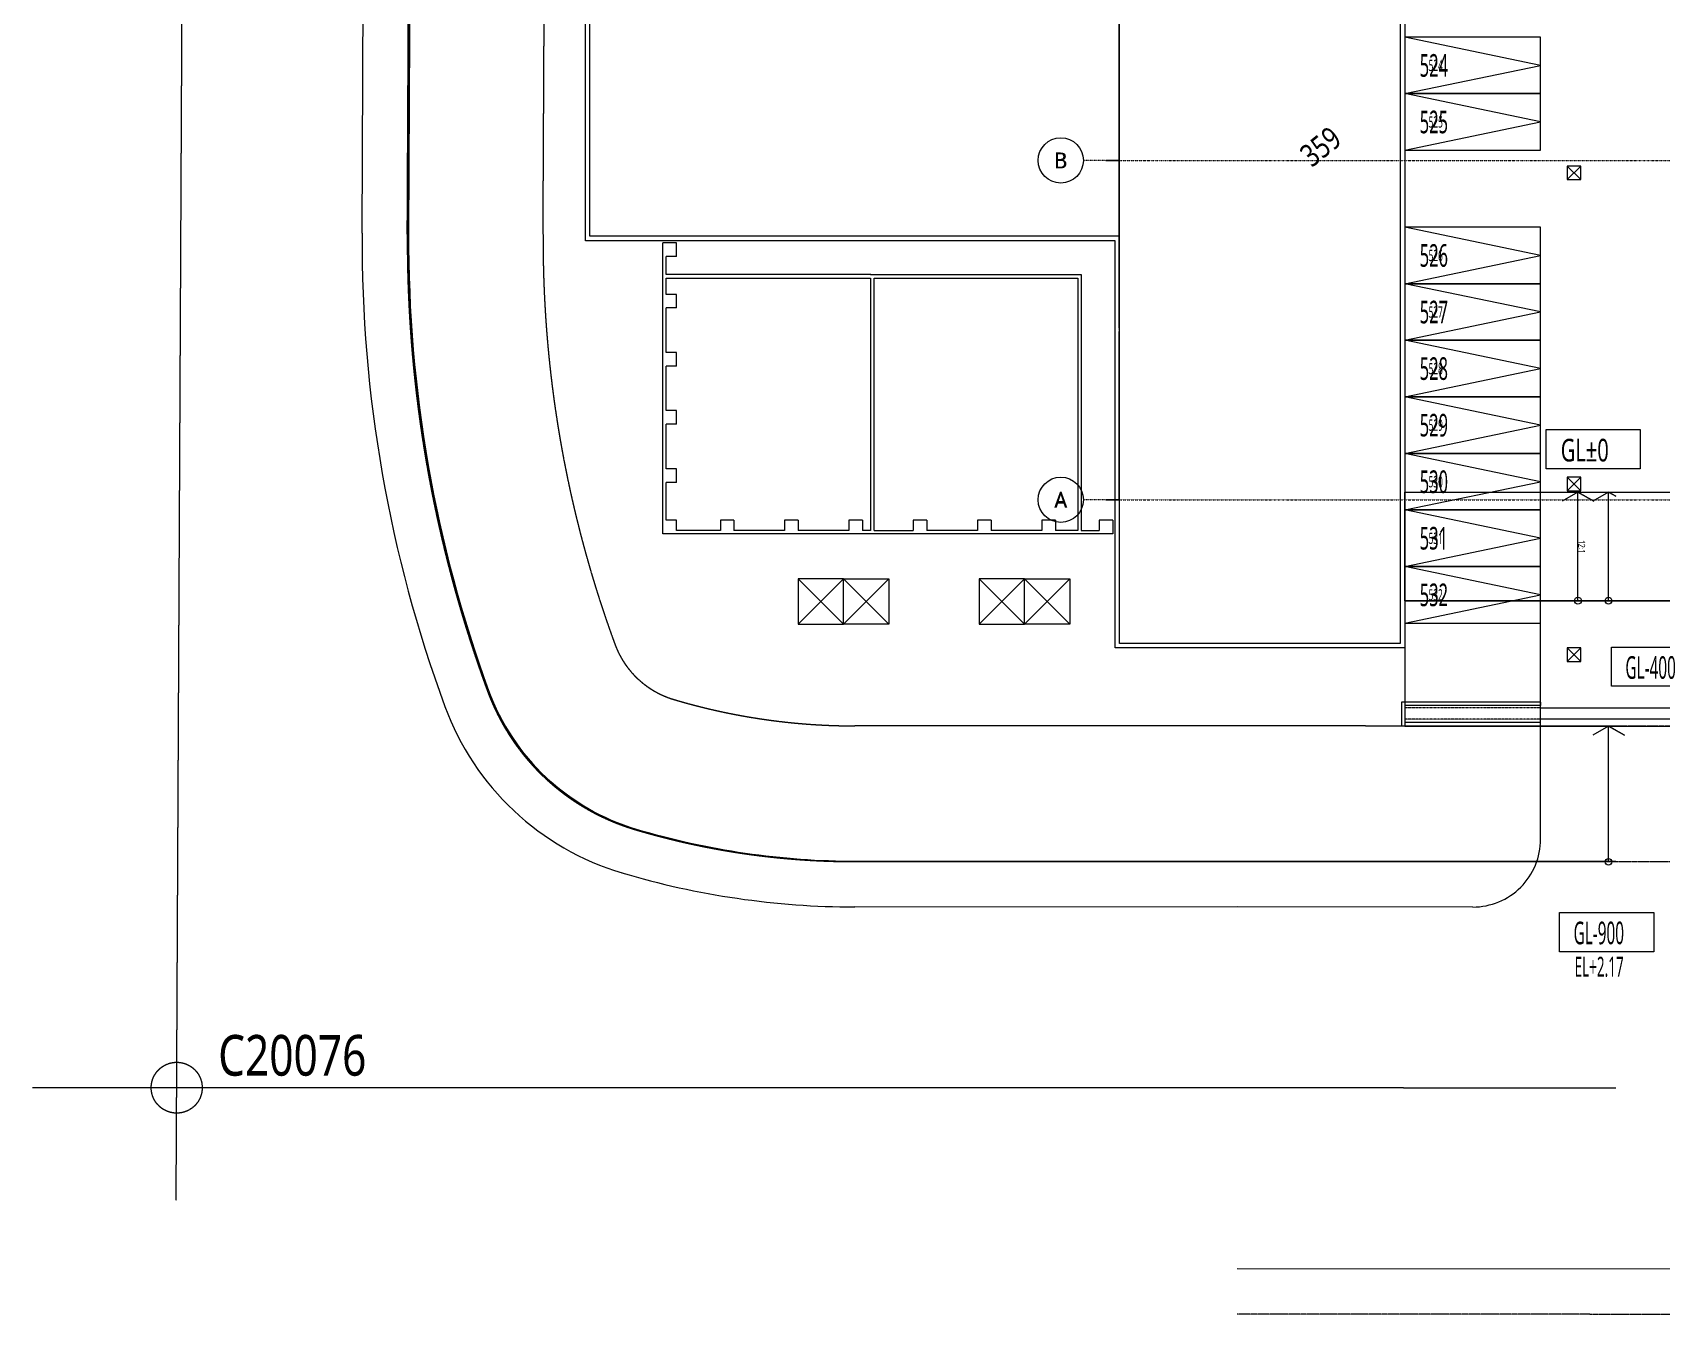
# Model space of a CAD drawing. Extents: x -76427 to 292734, y -42117 to 131250.
# Drawn here: x -76427 to -4463, y -36004 to 20650 of the extents above; entities that cross this region are included whole.
import ezdxf
from ezdxf.enums import TextEntityAlignment as Align

# ---------------------------------------------------------------- set-up
doc = ezdxf.new("R2010")
doc.units = 0
doc.header["$LTSCALE"] = 10
for name, pattern in [('H12PL1$0$CENTERK3', [0.2749, 0.25, -0.0083, 0.0083, -0.0083]), ('H12PL1$0$CENTERK4', [0.3582, 0.3333, -0.0083, 0.0083, -0.0083]), ('H12PL1$0$DOTK1', [0.01, 0.005, -0.005]), ('H12PL1$0$JJP_三點線', [0.9, 0.3, -0.15, 0, -0.15, 0, -0.15, 0, -0.15]), ('XFM7P10ICA$0$H12PL1$0$JJP_三點線', [0.9, 0.3, -0.15, 0, -0.15, 0, -0.15, 0, -0.15])]:
    doc.linetypes.add(name, pattern=pattern)
for name, color, linetype in [('H12PL1$0$A-DIM', 252, 'Continuous'), ('H12PL1$0$L10_14_DOURO', 252, 'Continuous'), ('H12PL1$0$L10_14_LEVEL', 252, 'Continuous'), ('H12PL1$0$L10_14_PKG', 252, 'Continuous'), ('H12PL1$0$L10_14_PKG-NN', 252, 'Continuous'), ('H12PL1$0$L10_14_SHIKICHI', 252, 'Continuous'), ('H12PL1$0$L10_14_SIKICHI', 252, 'Continuous'), ('H12PL1$0$L10_14_SITE', 252, 'Continuous'), ('H12PL1$0$L10_14_SUGATA3', 252, 'Continuous'), ('H12PL1$0$S-GRID', 252, 'Continuous'), ('H12PL1$0$全區配置圖_26_DOURO', 252, 'Continuous'), ('H12PL1$0$全區配置圖_26_PKG', 252, 'Continuous'), ('H12PL1$0$全區配置圖_26_PKG-NN', 252, 'Continuous'), ('H12PL1$0$全區配置圖_26_SHIKICHI', 252, 'Continuous'), ('H12PL1$0$全區配置圖_26_SIKICHI', 252, 'Continuous'), ('H12PL1$0$全區配置圖_26_SITE', 252, 'Continuous'), ('H12PL1$0$全區配置圖_26_SUGATA3', 252, 'Continuous'), ('H12PL1$0$全區配置圖_26_TATEYA', 252, 'Continuous'), ('H12PL1$0$全區配置圖_26_地籍圖底圖', 252, 'Continuous'), ('XFM7P10ICA$0$H12PL1$0$A-DIM', 252, 'Continuous'), ('XFM7P10ICA$0$H12PL1$0$L-ROAD', 252, 'Continuous'), ('XFM7P10ICA$0$H12PL1$0$S-GRID', 252, 'Continuous')]:
    doc.layers.add(name, color=color, linetype=linetype)
doc.styles.add('H12PL1$0$dim-txt', font='isocp.shx', dxfattribs={"width": 0.7, "bigfont": 'chineset.shx'})
doc.styles.add('H12PL1$0$Standard', font='', dxfattribs={"width": 0.8})
doc.styles.add('XFM7P10ICA$0$H12PL1$0$dim-txt', font='isocp.shx', dxfattribs={"width": 0.7, "bigfont": 'chineset.shx'})
doc.styles.add('XFM7P10ICA$0$H12PL1$0$Standard', font='isocp.shx', dxfattribs={"bigfont": 'chineset.shx'})
doc.styles.get('H12PL1$0$Standard').set_extended_font_data('Microsoft JhengHei')
doc.dimstyles.new('H12PL1$0$ARCH-dim-200MM', dxfattribs={"dimscale": 200, "dimtxt": 0.3, "dimasz": 0.1, "dimexe": 0.1, "dimexo": 0.1, "dimgap": 0.05, "dimtad": 1, "dimdec": 0, "dimlfac": 10, "dimrnd": 0.5, "dimdsep": 46, "dimtxsty": 'H12PL1$0$dim-txt', "dimblk": 'H12PL1$0$_Dot', "dimcen": 2, "dimclrd": 256, "dimclre": 256, "dimclrt": 256, "dimadec": 0, "dimazin": 0, "dimtfac": 1, "dimtix": 1, "dimtmove": 2, "dimatfit": 3, "dimldrblk": 'H12PL1$0$_OBLIQUE', "dimfxl": 1, "dimtvp": 1, "dimtolj": 1, "dimarcsym": 0})
doc.dimstyles.new('XFM7P10ICA$0$H12PL1$0$ARCH-dim-200MM', dxfattribs={"dimscale": 200, "dimtxt": 0.3, "dimasz": 0.1, "dimexe": 0.1, "dimexo": 0.1, "dimgap": 0.05, "dimtad": 1, "dimdec": 0, "dimlfac": 10, "dimrnd": 0.5, "dimdsep": 46, "dimtxsty": 'XFM7P10ICA$0$H12PL1$0$dim-txt', "dimblk": 'XFM7P10ICA$0$H12PL1$0$_Dot', "dimcen": 2, "dimclrd": 256, "dimclre": 256, "dimclrt": 256, "dimadec": 0, "dimazin": 0, "dimtfac": 1, "dimtix": 1, "dimtmove": 2, "dimatfit": 3, "dimldrblk": 'XFM7P10ICA$0$H12PL1$0$_OBLIQUE', "dimfxl": 1, "dimtvp": 1, "dimtolj": 1, "dimarcsym": 0})

# ---------------------------------------------------------------- blocks, each defined once
blk = doc.blocks.new('*D316')
at = {"layer": 'DEFPOINTS', "color": 0, "linetype": 'Continuous', "transparency": 16777216}
for p in [(-29000, 30000), (-29000, 15000), (-28420, 15000)]:
    blk.add_point(p, dxfattribs=at)
at = {"layer": 'XFM7P10ICA$0$H12PL1$0$A-DIM', "linetype": 'Continuous', "lineweight": -2, "transparency": 16777216}
for p, q in [((-28980, 30000), (-28400, 30000)), ((-28420, 29980), (-28420, 22588)), ((-28420, 15020), (-28420, 22412)), ((-28980, 15000), (-28400, 15000))]:
    blk.add_line(p, q, dxfattribs=at)
at = {"layer": 'XFM7P10ICA$0$H12PL1$0$A-DIM', "linetype": 'Continuous', "lineweight": 0, "transparency": 16777216, "insert": (-28420, 22500), "char_height": 60, "attachment_point": 5, "rotation": 90, "style": 'XFM7P10ICA$0$H12PL1$0$dim-txt'}
blk.add_mtext('\\A1;150000', dxfattribs=at)
blk = doc.blocks.new('XFM7P10ICA$0$H12PL1$0$_Dot')
blk = doc.blocks.new('XFM7P10ICA$0$H12PL1$0$_OBLIQUE')
at = {"color": 0, "linetype": 'ByBlock', "lineweight": -2}
blk.add_line((-0.5, -0.5), (0.5, 0.5), dxfattribs=at)
blk = doc.blocks.new('*D317')
at = {"layer": 'DEFPOINTS', "color": 0, "linetype": 'Continuous', "transparency": 16777216}
for p in [(-29000, 15000), (-29000, 0), (-28420, 0)]:
    blk.add_point(p, dxfattribs=at)
at = {"layer": 'XFM7P10ICA$0$H12PL1$0$A-DIM', "linetype": 'Continuous', "lineweight": -2, "transparency": 16777216}
for p, q in [((-28980, 15000), (-28400, 15000)), ((-28420, 14980), (-28420, 7588)), ((-28420, 20), (-28420, 7412)), ((-28980, 0), (-28400, 0))]:
    blk.add_line(p, q, dxfattribs=at)
at = {"layer": 'XFM7P10ICA$0$H12PL1$0$A-DIM', "linetype": 'Continuous', "lineweight": 0, "transparency": 16777216, "insert": (-28420, 7500), "char_height": 60, "attachment_point": 5, "rotation": 90, "style": 'XFM7P10ICA$0$H12PL1$0$dim-txt'}
blk.add_mtext('\\A1;150000', dxfattribs=at)
blk = doc.blocks.new('*D445')
at = {"layer": 'DEFPOINTS', "color": 0, "linetype": 'Continuous', "transparency": 16777216}
for p in [(-29000, 30000), (-29000, 15000), (-28420, 15000)]:
    blk.add_point(p, dxfattribs=at)
at = {"layer": 'H12PL1$0$A-DIM', "linetype": 'Continuous', "lineweight": -2, "transparency": 16777216}
for p, q in [((-28980, 30000), (-28400, 30000)), ((-28420, 29980), (-28420, 22588)), ((-28420, 15020), (-28420, 22412)), ((-28980, 15000), (-28400, 15000))]:
    blk.add_line(p, q, dxfattribs=at)
at = {"layer": 'H12PL1$0$A-DIM', "linetype": 'Continuous', "lineweight": 0, "transparency": 16777216, "insert": (-28420, 22500), "char_height": 60, "attachment_point": 5, "rotation": 90, "style": 'H12PL1$0$dim-txt'}
blk.add_mtext('\\A1;150000', dxfattribs=at)
blk = doc.blocks.new('H12PL1$0$_Dot')
blk = doc.blocks.new('H12PL1$0$_OBLIQUE')
at = {"color": 0, "linetype": 'ByBlock', "lineweight": -2}
blk.add_line((-0.5, -0.5), (0.5, 0.5), dxfattribs=at)
blk = doc.blocks.new('*D446')
at = {"layer": 'DEFPOINTS', "color": 0, "linetype": 'Continuous', "transparency": 16777216}
for p in [(-29000, 15000), (-29000, 0), (-28420, 0)]:
    blk.add_point(p, dxfattribs=at)
at = {"layer": 'H12PL1$0$A-DIM', "linetype": 'Continuous', "lineweight": -2, "transparency": 16777216}
for p, q in [((-28980, 15000), (-28400, 15000)), ((-28420, 14980), (-28420, 7588)), ((-28420, 20), (-28420, 7412)), ((-28980, 0), (-28400, 0))]:
    blk.add_line(p, q, dxfattribs=at)
at = {"layer": 'H12PL1$0$A-DIM', "linetype": 'Continuous', "lineweight": 0, "transparency": 16777216, "insert": (-28420, 7500), "char_height": 60, "attachment_point": 5, "rotation": 90, "style": 'H12PL1$0$dim-txt'}
blk.add_mtext('\\A1;150000', dxfattribs=at)
blk = doc.blocks.new('XFM7P10ICA$0$H12PL1')
at = {"layer": 'XFM7P10ICA$0$H12PL1$0$L-ROAD', "lineweight": 0}
for p, q in [((-15800.19, 340), (-550.19, 340.59)), ((-15800, -4460), (-15800.19, 340)), ((-15800, 340), (-550, 340)), ((-15800, -4460), (-15800, 340)), ((-15800, -4460), (-550, -4459.41)), ((-15800, -4460), (-550, -4460))]:
    blk.add_line(p, q, dxfattribs=at)
at = {"layer": 'XFM7P10ICA$0$H12PL1$0$L-ROAD', "lineweight": 0, "flags": 128}
blk.add_lwpolyline([(250600, 106000), (18950, 106000, -0.41421356), (17450, 107500), (2450, 107500.37), (-15800, 107500.37), (-15800, 340), (-550, 340), (-550, 83050), (17450, 83050), (17450, 91750), (18050, 91750), (18050, 90550), (68100, 90550), (68100, 93810), (77100, 93810), (77100, 90550), (77400, 90550), (77400, 99500), (127200, 99500), (127200, 90500), (151200, 90500)], format="xyb", dxfattribs=at)
blk.add_lwpolyline([(151150, -2700), (127250, -2700), (127250, -4120), (126650, -4120), (126650, -552.88), (77100, -552.88), (77100, -3810), (68100, -3810), (68100, -552.88), (18050, -552.88), (18050, -2700), (17450, -2700), (17450, -552.88), (-550, -552.88), (-550, -4462.88), (-15800, -4460), (-15800, -9999.44), (244200.03, -10064.78)], dxfattribs=at)
at = {"layer": 'XFM7P10ICA$0$H12PL1$0$S-GRID', "linetype": 'XFM7P10ICA$0$H12PL1$0$JJP_三點線', "lineweight": 0}
for p, q in [((-29000, 15000), (-30000, 15000)), ((-29000, 15000), (289600, 15000)), ((-29000, 0), (-30000, 0)), ((-29000, 0), (289600, 0))]:
    blk.add_line(p, q, dxfattribs=at)
at = {"layer": 'XFM7P10ICA$0$H12PL1$0$S-GRID', "lineweight": 0}
for centre in [(-31000, 15000), (-31000, 0)]:
    blk.add_circle(centre, 1000, dxfattribs=at)
at = {"layer": 'XFM7P10ICA$0$H12PL1$0$S-GRID', "linetype": 'XFM7P10ICA$0$H12PL1$0$JJP_三點線', "lineweight": 0}
for p in [(-29000, 15000), (-29000, 15000), (-29000, 0), (-29000, 0)]:
    blk.add_point(p, dxfattribs=at)
at = {"layer": 'XFM7P10ICA$0$H12PL1$0$L-ROAD', "style": 'XFM7P10ICA$0$H12PL1$0$Standard'}
for rotation, p in [(270.002218, (-7980.5, -2073.63)), (270, (-7980.41, -2073.94))]:
    blk.add_text('12:1', height=300, rotation=rotation, dxfattribs=at).set_placement(p, align=Align.MIDDLE_CENTER)
at = {"layer": 'XFM7P10ICA$0$H12PL1$0$S-GRID', "style": 'XFM7P10ICA$0$H12PL1$0$Standard'}
for s, p in [('B', (-31000, 15350)), ('A', (-31000, 350))]:
    blk.add_text(s, height=700, dxfattribs=at).set_placement(p, align=Align.TOP_CENTER)
at = {"layer": 'XFM7P10ICA$0$H12PL1$0$A-DIM', "linetype": 'Continuous', "lineweight": 0}
for base, p1, p2, picture, middle in [((-28420, 15000), (-29000, 30000), (-29000, 15000), '*D316', (-28420, 22500)), ((-28420, 0), (-29000, 15000), (-29000, 0), '*D317', (-28420, 7500))]:
    dim = blk.add_linear_dim(base=base, p1=p1, p2=p2, angle=270, dimstyle='XFM7P10ICA$0$H12PL1$0$ARCH-dim-200MM', dxfattribs=at)
    dim.commit()
    dim.dimension.update_dxf_attribs({"geometry": picture, "text_midpoint": middle, "dimtype": 128, "text_rotation": 90})
blk = doc.blocks.new('XFM7P10ICA')
blk.add_blockref('XFM7P10ICA$0$H12PL1', (0, 0))
blk = doc.blocks.new('H12PL1')
at = {"layer": 'H12PL1$0$L10_14_DOURO', "lineweight": 0}
for p, q in [((-12800.73, -17998.7), (-23200, -17996.16)), ((10639.33, -34004.43), (-23200, -33996.16))]:
    blk.add_line(p, q, dxfattribs=at)
blk.add_arc((-12800, -14998.7), 3000, 269.9859957, 0, dxfattribs=at)
at = {"layer": 'H12PL1$0$L10_14_LEVEL', "lineweight": 0, "flags": 128}
for points in [[(-9559.58, 3099.56), (-5397.41, 3099.56), (-5397.41, 1363.78), (-9559.58, 1363.78)], [(-6674.71, -6507.17), (-2512.53, -6507.17), (-2512.53, -8242.94), (-6674.71, -8242.94)], [(-8964.89, -18238.17), (-4802.72, -18238.17), (-4802.72, -19973.94), (-8964.89, -19973.94)]]:
    blk.add_lwpolyline(points, close=True, dxfattribs=at)
at = {"layer": 'H12PL1$0$L10_14_PKG', "lineweight": 0, "flags": 128}
for points in [[(-15800, 17950.01), (-9800, 19200.01), (-15800, 20450.01)], [(-15800, 15450.01), (-9800, 16700.01), (-15800, 17950.01)], [(-15800, 9550), (-9800, 10800), (-15800, 12050)], [(-15800, 7050), (-9800, 8300), (-15800, 9550)], [(-15800, 4550), (-9800, 5800), (-15800, 7050)], [(-15800, 2050), (-9800, 3300), (-15800, 4550)], [(-15800, -450), (-9800, 800), (-15800, 2050)], [(-15800, -2950), (-9800, -1700), (-15800, -450)], [(-15800, -5450), (-9800, -4200), (-15800, -2950)]]:
    blk.add_lwpolyline(points, dxfattribs=at)
for points in [[(-15800, 17950.01), (-9800, 17950.01), (-9800, 20450.01), (-15800, 20450.01)], [(-15800, 15450.01), (-9800, 15450.01), (-9800, 17950.01), (-15800, 17950.01)], [(-15800, 9550), (-9800, 9550), (-9800, 12050), (-15800, 12050)], [(-15800, 7050), (-9800, 7050), (-9800, 9550), (-15800, 9550)], [(-15800, 4550), (-9800, 4550), (-9800, 7050), (-15800, 7050)], [(-15800, 2050), (-9800, 2050), (-9800, 4550), (-15800, 4550)], [(-15800, -450), (-9800, -450), (-9800, 2050), (-15800, 2050)], [(-15800, -2950), (-9800, -2950), (-9800, -450), (-15800, -450)], [(-15800, -5450), (-9800, -5450), (-9800, -2950), (-15800, -2950)]]:
    blk.add_lwpolyline(points, close=True, dxfattribs=at)
at = {"layer": 'H12PL1$0$L10_14_SIKICHI', "linetype": 'H12PL1$0$CENTERK4', "lineweight": 0}
for p, q in [((263352.82, -10066.2), (-23200, -9996.16)), ((263351.35, -16066.2), (-23200, -15996.16)), ((263351.35, -16066.2), (-14000, -15998.41)), ((10638.84, -36004.43), (-23200, -35996.16))]:
    blk.add_line(p, q, dxfattribs=at)
at = {"layer": 'H12PL1$0$L10_14_SITE', "lineweight": 0}
for p, q in [((-9800, 340), (-9800, 2050)), ((-15800, 340), (-500, 340)), ((-15800, -4460), (-500, -4460)), ((-9800, -14998.7), (-9800, -4460)), ((-15950, -8944.44), (-15950, -9999.44)), ((-15950, -8944.44), (-15950, -9999.44)), ((-9800, -8944.44), (-15950, -8944.44)), ((-15800, -9094.44), (-15800, -9849.44)), ((-9800, -9094.44), (-15800, -9094.44)), ((-9800, -9094.44), (-10764.94, -9094.44)), ((-9801.57, -9694.44), (-9801.57, -9194.44)), ((-9800, -8944.44), (-9800, -9094.44)), ((-9800, -9999.44), (-15950, -9999.44)), ((-9800, -9849.44), (-15800, -9849.44)), ((-9800, -9999.44), (-9800, -9849.44))]:
    blk.add_line(p, q, dxfattribs=at)
at = {"layer": 'H12PL1$0$L10_14_SITE', "linetype": 'H12PL1$0$DOTK1', "lineweight": 0}
for p, q in [((-9801.57, -9194.44), (-15800, -9194.44)), ((-9801.57, -9694.44), (-15800, -9694.44))]:
    blk.add_line(p, q, dxfattribs=at)
at = {"layer": 'H12PL1$0$L10_14_SITE', "lineweight": 0, "flags": 128}
for points in [[(-8150, -4460), (-8150, 340), (-7450, -60), (-8150, 340), (-8850, -60)], [(-6800.43, -16000.15), (-6800.04, -10000.15), (-6100.04, -10400.15), (-6800.04, -10000.15), (-7500.04, -10400.15)]]:
    blk.add_lwpolyline(points, dxfattribs=at)
blk.add_lwpolyline([(-3800, -9694.44), (-9801.57, -9694.44), (-9801.57, -9194.44), (-3800, -9194.44)], close=True, dxfattribs=at)
at = {"layer": 'H12PL1$0$L10_14_SITE', "lineweight": 0}
for centre in [(-8150, -4460), (-6800.43, -16000.15)]:
    blk.add_circle(centre, 150, dxfattribs=at)
at = {"layer": 'H12PL1$0$L10_14_SUGATA3', "lineweight": 0}
for p, q in [((-8625.35, 14750), (-8025.35, 14150)), ((-8625.35, 14150), (-8025.35, 14750)), ((-8625, 400), (-8025, 1000)), ((-8625, 1000), (-8025, 400)), ((-8625, -6550), (-8025, -7150)), ((-8625, -7150), (-8025, -6550))]:
    blk.add_line(p, q, dxfattribs=at)
at = {"layer": 'H12PL1$0$L10_14_SUGATA3', "lineweight": 0, "flags": 128}
for points in [[(-8625.35, 14150), (-8025.35, 14150), (-8025.35, 14750), (-8625.35, 14750)], [(-8625, 400), (-8025, 400), (-8025, 1000), (-8625, 1000)], [(-8625, -7150), (-8025, -7150), (-8025, -6550), (-8625, -6550)]]:
    blk.add_lwpolyline(points, close=True, dxfattribs=at)
at = {"layer": 'H12PL1$0$S-GRID', "linetype": 'H12PL1$0$JJP_三點線', "lineweight": 0}
for p, q in [((-29000, 15000), (-30000, 15000)), ((-29000, 15000), (289600, 15000)), ((-29000, 0), (-30000, 0)), ((-29000, 0), (289600, 0))]:
    blk.add_line(p, q, dxfattribs=at)
at = {"layer": 'H12PL1$0$S-GRID', "lineweight": 0}
for centre in [(-31000, 15000), (-31000, 0)]:
    blk.add_circle(centre, 1000, dxfattribs=at)
at = {"layer": 'H12PL1$0$S-GRID', "linetype": 'H12PL1$0$JJP_三點線', "lineweight": 0}
for p in [(-29000, 15000), (-29000, 15000), (-29000, 0), (-29000, 0)]:
    blk.add_point(p, dxfattribs=at)
at = {"layer": 'H12PL1$0$全區配置圖_26_DOURO', "lineweight": 0}
for p, q in [((-61872.83, 11786.87), (-61282.58, 131204.65)), ((-12800.73, -17998.7), (-40103.1, -17992.03))]:
    blk.add_line(p, q, dxfattribs=at)
for centre, radius, start, end in [((-2043.1, 11476.05), 59830.54, 179.7018468, 200.149594), ((-46968.55, -5012.88), 11974.71, 200.125612, 253.4225722), ((-12800, -14998.7), 3000, 269.9859957, 0), ((-40094.3, 18007.97), 36000, 253.3881535, 269.9859957)]:
    blk.add_arc(centre, radius, start, end, dxfattribs=at)
at = {"layer": 'H12PL1$0$全區配置圖_26_PKG', "lineweight": 0, "flags": 128}
for points in [[(-15800, 17950.01), (-9800, 19200.01), (-15800, 20450.01)], [(-15800, 15450.01), (-9800, 16700.01), (-15800, 17950.01)], [(-15800, 9550), (-9800, 10800), (-15800, 12050)], [(-15800, 7050), (-9800, 8300), (-15800, 9550)], [(-15800, 4550), (-9800, 5800), (-15800, 7050)], [(-15800, 2050), (-9800, 3300), (-15800, 4550)], [(-15800, -450), (-9800, 800), (-15800, 2050)], [(-15800, -2950), (-9800, -1700), (-15800, -450)], [(-15800, -5450), (-9800, -4200), (-15800, -2950)]]:
    blk.add_lwpolyline(points, dxfattribs=at)
for points in [[(-15800, 17950.01), (-9800, 17950.01), (-9800, 20450.01), (-15800, 20450.01)], [(-15800, 15450.01), (-9800, 15450.01), (-9800, 17950.01), (-15800, 17950.01)], [(-15800, 9550), (-9800, 9550), (-9800, 12050), (-15800, 12050)], [(-15800, 7050), (-9800, 7050), (-9800, 9550), (-15800, 9550)], [(-15800, 4550), (-9800, 4550), (-9800, 7050), (-15800, 7050)], [(-15800, 2050), (-9800, 2050), (-9800, 4550), (-15800, 4550)], [(-15800, -450), (-9800, -450), (-9800, 2050), (-15800, 2050)], [(-15800, -2950), (-9800, -2950), (-9800, -450), (-15800, -450)], [(-15800, -5450), (-9800, -5450), (-9800, -2950), (-15800, -2950)]]:
    blk.add_lwpolyline(points, close=True, dxfattribs=at)
at = {"layer": 'H12PL1$0$全區配置圖_26_SHIKICHI', "linetype": 'H12PL1$0$CENTERK4', "lineweight": 0}
blk.add_circle((-70059.1, -25983.63), 1125, dxfattribs=at)
at = {"layer": 'H12PL1$0$全區配置圖_26_SIKICHI', "linetype": 'H12PL1$0$CENTERK3', "lineweight": 0}
for p, q in [((-70083.72, -30966.93), (-69282.46, 131204.65)), ((-59873.01, 11746.8), (-59282.56, 131204.65)), ((-53872.94, 11746.53), (-53282.49, 131204.65)), ((-6481.46, -10000.25), (-40101.15, -9992.03)), ((-6481.46, -16000.25), (-40102.61, -15992.03)), ((-6481.46, -25999.04), (-76427.3, -25982.08))]:
    blk.add_line(p, q, dxfattribs=at)
at = {"layer": 'H12PL1$0$全區配置圖_26_SIKICHI', "lineweight": 0}
blk.add_line((-40012.28, -15992.03), (-40012.23, -15992.03), dxfattribs=at)
at = {"layer": 'H12PL1$0$全區配置圖_26_SIKICHI', "linetype": 'H12PL1$0$CENTERK3', "lineweight": 0}
for centre, radius, start, end in [((-2043.1, 11476.05), 57830.54, 179.7018468, 200.149594), ((-2043.1, 11476.05), 51830.54, 179.7010047, 200.1512596), ((-46968.55, -5012.88), 3974.71, 200.1111296, 253.4438869), ((-46968.55, -5012.88), 9974.71, 200.125612, 253.4225722), ((-40094.3, 18007.97), 28000, 253.3838038, 269.9859957), ((-40094.3, 18007.97), 34000, 253.3881535, 269.9859957)]:
    blk.add_arc(centre, radius, start, end, dxfattribs=at)
at = {"layer": 'H12PL1$0$全區配置圖_26_SITE', "lineweight": 0}
for p, q in [((-9800, -14998.7), (-9800, 2050)), ((-9800, 340), (-6481.46, 340)), ((-9800, -4460), (-6481.46, -4460)), ((-9800, -8944.44), (-15950, -8944.44)), ((-15950, -8944.44), (-15950, -9999.44)), ((-15950, -8944.44), (-15950, -9999.44)), ((-9800, -9094.44), (-15800, -9094.44)), ((-15800, -9094.44), (-15800, -9849.44)), ((-9800, -9094.44), (-10764.94, -9094.44)), ((-9801.57, -9694.44), (-9801.57, -9194.44)), ((-9800, -8944.44), (-9800, -9094.44)), ((-9800, -9999.44), (-15950, -9999.44)), ((-9800, -9849.44), (-15800, -9849.44)), ((-9800, -9999.44), (-9800, -9849.44))]:
    blk.add_line(p, q, dxfattribs=at)
at = {"layer": 'H12PL1$0$全區配置圖_26_SITE', "linetype": 'H12PL1$0$DOTK1', "lineweight": 0}
for p, q in [((-9801.57, -9194.44), (-15800, -9194.44)), ((-9801.57, -9694.44), (-15800, -9694.44))]:
    blk.add_line(p, q, dxfattribs=at)
at = {"layer": 'H12PL1$0$全區配置圖_26_SITE', "lineweight": 0, "flags": 128}
for points in [[(-6481.46, 157.98), (-6800, 340), (-7500, -60)], [(-6800, -4460), (-6800, 340), (-6481.46, 157.98)], [(-6481.46, -9694.44), (-9801.57, -9694.44), (-9801.57, -9194.44), (-6481.46, -9194.44)], [(-6481.46, -10182.19), (-6800.04, -10000.15), (-7500.04, -10400.15)], [(-6800.43, -16000.15), (-6800.04, -10000.15), (-6481.46, -10182.19)]]:
    blk.add_lwpolyline(points, dxfattribs=at)
at = {"layer": 'H12PL1$0$全區配置圖_26_SITE', "lineweight": 0}
for centre in [(-6800, -4460), (-6800.43, -16000.15)]:
    blk.add_circle(centre, 150, dxfattribs=at)
at = {"layer": 'H12PL1$0$全區配置圖_26_SUGATA3', "lineweight": 0}
for p, q in [((-48580, -1500), (-48580, 11350)), ((-48430, 11350), (-48580, 11350)), ((-47980, 11350), (-48430, 11350)), ((-47980, 10750), (-47980, 11350)), ((-48430, 9950), (-48430, 10750)), ((-47980, 10750), (-48430, 10750)), ((-39386.01, 9950), (-48430, 9950)), ((-48430, 9080), (-48430, 9800)), ((-48430, 9800), (-39400, 9800)), ((-39400, 9950), (-30100, 9950)), ((-39400, 9800), (-39400, -1350)), ((-39250, -1350), (-39250, 9800)), ((-39250, 9800), (-30250, 9800)), ((-30250, 9800), (-30250, -1350)), ((-30100, 9950), (-30100, -1350)), ((-47980, 9080), (-48430, 9080)), ((-47980, 8480), (-47980, 9080)), ((-48430, 6510), (-48430, 8480)), ((-47980, 8480), (-48430, 8480)), ((-47980, 6510), (-48430, 6510)), ((-47980, 5910), (-47980, 6510)), ((-48430, 3940), (-48430, 5910)), ((-47980, 5910), (-48430, 5910)), ((-47980, 3940), (-48430, 3940)), ((-47980, 3340), (-47980, 3940)), ((-48430, 1370), (-48430, 3340)), ((-47980, 3340), (-48430, 3340)), ((-47980, 1370), (-48430, 1370)), ((-47980, 770), (-48430, 770)), ((-48430, -900), (-48430, 770)), ((-47980, 770), (-47980, 1370)), ((-47980, -900), (-48430, -900)), ((-47980, -1350), (-47980, -900)), ((-46040, -1350), (-47980, -1350)), ((-46040, -900), (-46040, -1350)), ((-45440, -900), (-46040, -900)), ((-45440, -900), (-45440, -1350)), ((-43200, -1350), (-45440, -1350)), ((-43200, -900), (-43200, -1350)), ((-42600, -900), (-43200, -900)), ((-42600, -900), (-42600, -1350)), ((-40360, -1350), (-42600, -1350)), ((-40360, -900), (-40360, -1350)), ((-39760, -900), (-40360, -900)), ((-39760, -900), (-39760, -1350)), ((-39400, -1350), (-39760, -1350)), ((-39250, -1350), (-37520, -1350)), ((-36920, -900), (-37520, -900)), ((-37520, -900), (-37520, -1350)), ((-36920, -900), (-36920, -1350)), ((-34680, -1350), (-36920, -1350)), ((-34080, -900), (-34680, -900)), ((-34680, -900), (-34680, -1350)), ((-34080, -900), (-34080, -1350)), ((-31840, -1350), (-34080, -1350)), ((-31240, -900), (-31840, -900)), ((-31840, -900), (-31840, -1350)), ((-31240, -900), (-31240, -1350)), ((-30250, -1350), (-31240, -1350)), ((-30100, -1350), (-29300, -1350)), ((-29300, -900), (-29300, -1350)), ((-28700, -900), (-29300, -900)), ((-28700, -900), (-28700, -1350)), ((-28700, -1350), (-28700, -1500)), ((-28700, -1500), (-48580, -1500)), ((-40600, -3500), (-42600, -5500)), ((-42600, -3500), (-40600, -5500)), ((-38600, -3500), (-40600, -5500)), ((-40600, -3500), (-38600, -5500)), ((-34600, -3500), (-32600, -5500)), ((-32600, -3500), (-34600, -5500)), ((-32600, -3500), (-30600, -5500)), ((-30600, -3500), (-32600, -5500))]:
    blk.add_line(p, q, dxfattribs=at)
at = {"layer": 'H12PL1$0$全區配置圖_26_SUGATA3', "lineweight": 0, "flags": 128}
for points in [[(-28400, -6350), (-28400, 11650), (-51800, 11650), (-51800, 48050), (-16000, 48050), (-16000, -6350)], [(-42600, -5500), (-40600, -5500), (-40600, -3500), (-42600, -3500)], [(-38600, -5500), (-40600, -5500), (-40600, -3500), (-38600, -3500)], [(-34600, -5500), (-32600, -5500), (-32600, -3500), (-34600, -3500)], [(-30600, -5500), (-32600, -5500), (-32600, -3500), (-30600, -3500)]]:
    blk.add_lwpolyline(points, close=True, dxfattribs=at)
at = {"layer": 'H12PL1$0$全區配置圖_26_TATEYA', "lineweight": 0, "flags": 128}
blk.add_lwpolyline([(-28600, -6550), (-28600, 11450), (-52000, 11450), (-52000, 48250), (-15800, 48250), (-15800, -6550)], close=True, dxfattribs=at)
at = {"layer": 'H12PL1$0$全區配置圖_26_地籍圖底圖', "lineweight": 0, "flags": 128}
for points in [[(-6481.46, -15985.35), (-40035.16, -15985.2, -0.07252418), (-49746.79, -14568.81, -0.2369649), (-56281.91, -8421.48, -0.08910998), (-59812.05, 11777.85), (-59646.93, 46805.5), (-59353.78, 109253.98), (-59250.43, 131204.65)], [(-6481.46, 46556.22), (-59646.93, 46805.5), (-59812.05, 11777.85, 0.08910998), (-56281.91, -8421.48, 0.2369649), (-49746.79, -14568.81, 0.07252418), (-40035.16, -15985.2), (-6481.46, -15985.35)]]:
    blk.add_lwpolyline(points, format="xyb", dxfattribs=at)
at = {"layer": 'H12PL1$0$L10_14_LEVEL', "linetype": 'Continuous', "lineweight": 0, "char_height": 1000, "attachment_point": 4, "style": 'H12PL1$0$Standard'}
for s, insert in [('\\A1;{\\W0.68;GL±0}', (-8911.39, 2187.94)), ('\\A1;{\\W0.52;GL-400}', (-6053.33, -7418.79)), ('\\A1;{\\W0.52;GL-900}', (-8343.51, -19149.79))]:
    blk.add_mtext(s, dxfattribs=dict(at, insert=insert))
at = {"layer": 'H12PL1$0$L10_14_PKG-NN', "linetype": 'Continuous', "lineweight": 0, "char_height": 500, "attachment_point": 4, "style": 'H12PL1$0$Standard'}
for s, insert in [('\\A1;{\\W0.56;524}', (-14747.75, 19195.89)), ('\\A1;{\\W0.56;525}', (-14747.75, 16695.89)), ('\\A1;{\\W0.56;526}', (-14747.75, 10795.88)), ('\\A1;{\\W0.56;527}', (-14747.75, 8295.88)), ('\\A1;{\\W0.56;528}', (-14747.75, 5795.88)), ('\\A1;{\\W0.56;529}', (-14747.75, 3295.88)), ('\\A1;{\\W0.56;530}', (-14747.75, 795.88)), ('\\A1;{\\W0.56;531}', (-14747.75, -1703.27)), ('\\A1;{\\W0.56;532}', (-14747.75, -4204.12))]:
    blk.add_mtext(s, dxfattribs=dict(at, insert=insert))
at = {"layer": 'H12PL1$0$L10_14_SHIKICHI', "linetype": 'Continuous', "lineweight": 0, "insert": (-8299.1, -20646.76), "char_height": 880, "attachment_point": 4, "style": 'H12PL1$0$Standard'}
blk.add_mtext('\\A1;{\\W0.52;EL+2.17}', dxfattribs=at)
at = {"layer": 'H12PL1$0$S-GRID', "style": 'H12PL1$0$Standard'}
for s, p in [('B', (-31000, 15350)), ('A', (-31000, 350))]:
    blk.add_text(s, height=700, dxfattribs=at).set_placement(p, align=Align.TOP_CENTER)
at = {"layer": 'H12PL1$0$全區配置圖_26_PKG-NN', "linetype": 'Continuous', "lineweight": 0, "char_height": 1000, "attachment_point": 4, "style": 'H12PL1$0$Standard'}
for s, insert in [('\\A1;{\\W0.56;524}', (-15142.78, 19191.77)), ('\\A1;{\\W0.56;525}', (-15142.78, 16691.77)), ('\\A1;{\\W0.56;526}', (-15142.78, 10791.77)), ('\\A1;{\\W0.56;527}', (-15142.78, 8291.77)), ('\\A1;{\\W0.56;528}', (-15142.78, 5791.77)), ('\\A1;{\\W0.56;529}', (-15142.78, 3291.77)), ('\\A1;{\\W0.56;530}', (-15142.78, 791.77)), ('\\A1;{\\W0.56;531}', (-15142.78, -1706.55)), ('\\A1;{\\W0.56;532}', (-15142.78, -4208.23))]:
    blk.add_mtext(s, dxfattribs=dict(at, insert=insert))
at = {"layer": 'H12PL1$0$全區配置圖_26_SHIKICHI', "linetype": 'Continuous', "lineweight": 0, "insert": (-68228.13, -25477.68), "char_height": 1800, "attachment_point": 7, "style": 'H12PL1$0$Standard'}
blk.add_mtext('\\A1;C20076', dxfattribs=at)
at = {"layer": 'H12PL1$0$全區配置圖_26_地籍圖底圖', "linetype": 'Continuous', "lineweight": 0, "insert": (-19897.63, 14655.74), "char_height": 999.966, "attachment_point": 7, "rotation": 38.6592161, "style": 'H12PL1$0$Standard'}
blk.add_mtext('\\A1;359', dxfattribs=at)
at = {"layer": 'H12PL1$0$A-DIM', "linetype": 'Continuous', "lineweight": 0}
for base, p1, p2, picture, middle in [((-28420, 15000), (-29000, 30000), (-29000, 15000), '*D445', (-28420, 22500)), ((-28420, 0), (-29000, 15000), (-29000, 0), '*D446', (-28420, 7500))]:
    dim = blk.add_linear_dim(base=base, p1=p1, p2=p2, angle=270, dimstyle='H12PL1$0$ARCH-dim-200MM', dxfattribs=at)
    dim.commit()
    dim.dimension.update_dxf_attribs({"geometry": picture, "text_midpoint": middle, "dimtype": 128, "text_rotation": 90})

msp = doc.modelspace()

# ---------------------------------------------------------------- block references
msp.add_blockref('XFM7P10ICA', (0, 0))

# ---------------------------------------------------------------- next in the draw order: block references
msp.add_blockref('H12PL1', (0, 0))

doc.saveas('drawing.dxf')
